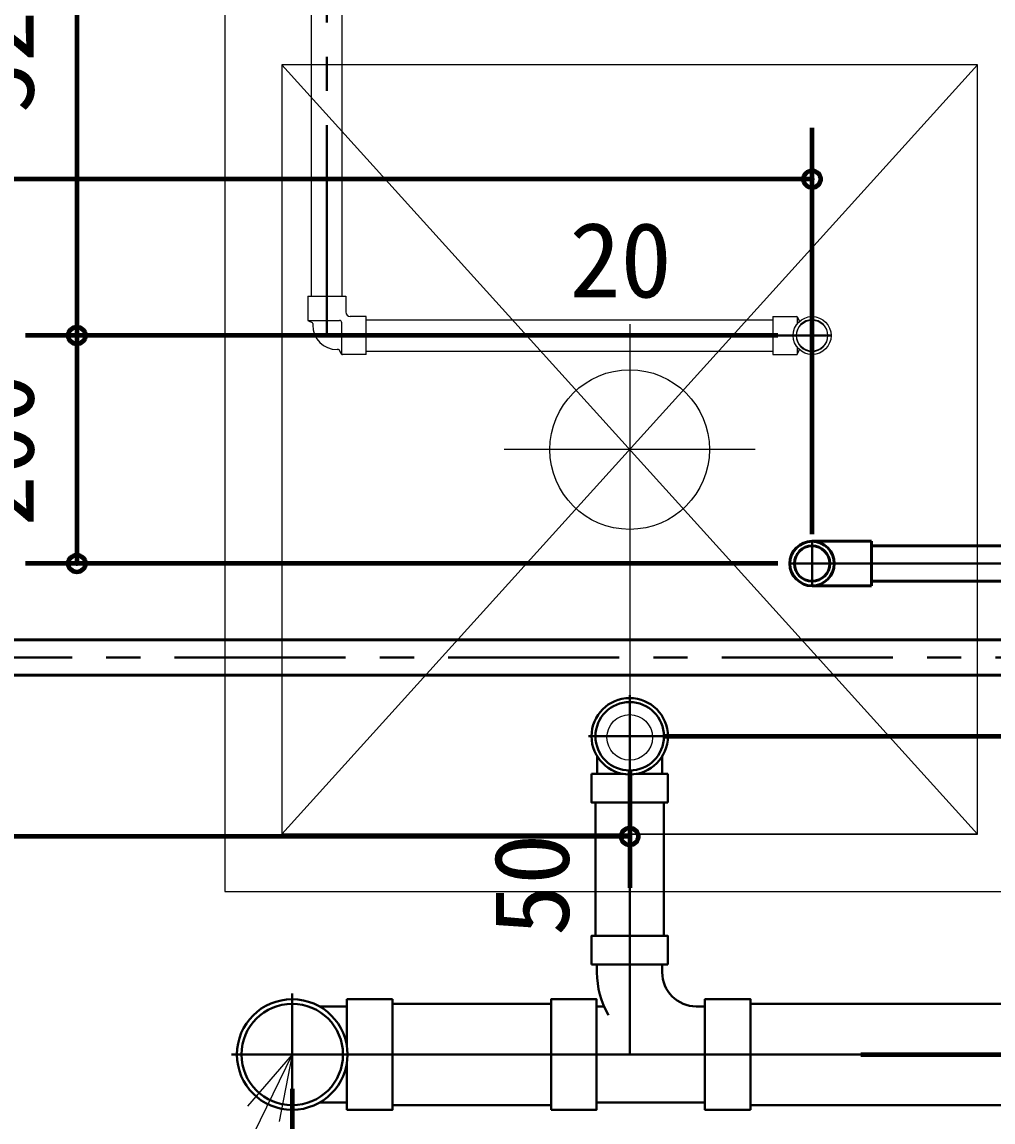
# Model space of a CAD drawing. Units: millimetres at full size, sheet at 1:30. Extents: x -16828 to 149130, y 47892 to 100313.
# Drawn here: x 1238 to 2090, y 59894 to 60858 of the extents above; entities that cross this region are included whole.
import ezdxf
from ezdxf.enums import TextEntityAlignment as Align

# ---------------------------------------------------------------- set-up
doc = ezdxf.new("R2010")
doc.units = ezdxf.units.MM
doc.header["$LTSCALE"] = 30
doc.header["$PDMODE"] = 32
doc.header["$PDSIZE"] = 15
doc.linetypes.add('CHAIN1', pattern=[8, 5, -1, 1, -1])
for name, color, linetype, lineweight in [('3-1_AIHO57-排水立上げ', 7, 'Continuous', 15), ('3-2_AIHO56-排水接続', 7, 'Continuous', 15), ('3-4_AIHO30-厨房機器', 7, 'Continuous', 15), ('3-7_AIHO47-厨房機器アウトライン', 7, 'Continuous', 15), ('3-8_AIHO30-厨房機器LL', 7, 'Continuous', 15), ('9-6_無題7', 7, 'Continuous', 15), ('9-9_配管－汚水１：硬質塩ビ管（ＤＶ）', 2, 'Continuous', 30), ('9-A_配管－給水３：ＶＬＰ(ＶＤ)', 5, 'Continuous', 40), ('9-B_配管－給湯１２：ＨＴＬＰ（ＵＸ）', 3, 'Continuous', 20), ('9-E_配管－給湯１：ＣＵＰ(Ｍ)', 1, 'Continuous', 60)]:
    doc.layers.add(name, color=color, linetype=linetype, lineweight=lineweight)
doc.styles.add('ＭＳ ゴシック', font='')
doc.styles.get('ＭＳ ゴシック').set_extended_font_data('MS Gothic')

msp = doc.modelspace()

# ---------------------------------------------------------------- linework, layer by layer
at = {"layer": '3-1_AIHO57-排水立上げ'}
msp.add_line((1770.96, 60413.36), (1770.96, 60250.86), dxfattribs=at)
msp.add_circle((1770.96, 60230.86), 20, dxfattribs=at)
at = {"layer": '3-2_AIHO56-排水接続'}
for p, q in [((1770.96, 60593.36), (1770.96, 60373.36)), ((1880.96, 60483.36), (1660.96, 60483.36))]:
    msp.add_line(p, q, dxfattribs=at)
msp.add_circle((1770.96, 60483.36), 70, dxfattribs=at)
at = {"layer": '3-4_AIHO30-厨房機器'}
msp.add_lwpolyline([(1415.96, 61595.86), (1415.96, 60095.86), (2165.96, 60095.86), (2165.96, 61595.86)], close=True, dxfattribs=at)
at = {"layer": '3-7_AIHO47-厨房機器アウトライン'}
for points in [[(1415.96, 61595.86), (1415.96, 60095.86), (2165.96, 60095.86), (2165.96, 61595.86)], [(1465.96, 60820.86), (1465.96, 60145.86), (2075.96, 60145.86), (2075.96, 60820.86)]]:
    msp.add_lwpolyline(points, close=True, dxfattribs=at)
at = {"layer": '3-8_AIHO30-厨房機器LL'}
for p, q in [((2075.96, 60145.86), (1465.96, 60820.86)), ((2075.96, 60820.86), (1465.96, 60145.86)), ((2075.96, 60145.86), (2075.96, 60820.86)), ((2075.96, 60145.86), (1465.96, 60145.86))]:
    msp.add_line(p, q, dxfattribs=at)
msp.add_lwpolyline([(2075.96, 60820.86), (1465.96, 60820.86), (1465.96, 60145.86)], dxfattribs=at)
at = {"layer": '9-6_無題7'}
for q in [(1319.7, 59634.39), (1435.6, 59907.46), (1463.51, 59893.85)]:
    msp.add_line((1474.96, 59952.74), q, dxfattribs=at)
at = {"layer": '9-9_配管－汚水１：硬質塩ビ管（ＤＶ）', "linetype": 'CHAIN1'}
for p, q in [((1770.96, 60195.84), (1770.96, 60267.84)), ((1734.96, 60231.84), (1806.96, 60231.84)), ((1770.96, 60173.84), (1770.96, 60201.84)), ((1770.96, 60173.84), (1770.96, 60056.74)), ((1770.96, 60056.74), (1770.96, 59952.74)), ((1474.96, 59899.34), (1474.96, 60006.14)), ((1421.56, 59952.74), (1528.36, 59952.74)), ((1562.96, 59952.74), (1519.46, 59952.74)), ((1562.96, 59952.74), (1701.96, 59952.74)), ((1701.96, 59952.74), (1770.96, 59952.74)), ((1876.96, 59952.74), (1770.96, 59952.74)), ((1876.96, 59952.74), (2549.96, 59952.74))]:
    msp.add_line(p, q, dxfattribs=at)
at = {"layer": '9-9_配管－汚水１：硬質塩ビ管（ＤＶ）'}
for p, q in [((1742.46, 60198.84), (1742.46, 60214.23)), ((1799.46, 60198.84), (1799.46, 60214.23)), ((1737.46, 60198.84), (1765.19, 60198.84)), ((1804.46, 60198.84), (1776.73, 60198.84)), ((1804.46, 60198.84), (1804.46, 60173.84)), ((1740.96, 60173.84), (1740.96, 60056.74)), ((1800.96, 60056.74), (1800.96, 60173.84)), ((1737.46, 60031.74), (1804.46, 60031.74)), ((1742.29, 60024.76), (1742.29, 60031.74)), ((1799.48, 60024.87), (1799.48, 60031.74)), ((1522.96, 59994.74), (1499.21, 59994.74)), ((1522.96, 60001.24), (1562.96, 60001.24)), ((1522.96, 60001.24), (1522.96, 59959.69)), ((1701.96, 59997.24), (1562.96, 59997.24)), ((1741.96, 59994.95), (1748.6, 59994.95)), ((1829.4, 59994.95), (1836.96, 59994.95)), ((2549.96, 59997.24), (1876.96, 59997.24)), ((1522.96, 59904.24), (1522.96, 59945.8)), ((1522.96, 59910.74), (1499.21, 59910.74)), ((1562.96, 59908.24), (1701.96, 59908.24)), ((1836.96, 59910.55), (1741.96, 59910.55)), ((1876.96, 59908.24), (2549.96, 59908.24))]:
    msp.add_line(p, q, dxfattribs=at)
for points in [[(1804.46, 60173.84), (1737.46, 60173.84), (1737.46, 60198.84)], [(1737.46, 60031.74), (1737.46, 60056.74), (1804.46, 60056.74), (1804.46, 60031.74)], [(1562.96, 60001.24), (1562.96, 59904.24), (1522.96, 59904.24)]]:
    msp.add_lwpolyline(points, dxfattribs=at)
for points in [[(1701.96, 59904.24), (1701.96, 60001.24), (1741.96, 60001.24), (1741.96, 59904.24)], [(1876.96, 59904.24), (1876.96, 60001.24), (1836.96, 60001.24), (1836.96, 59904.24)]]:
    msp.add_lwpolyline(points, close=True, dxfattribs=at)
for centre, radius in [((1770.96, 60231.84), 30), ((1474.96, 59952.74), 44.5)]:
    msp.add_circle(centre, radius, dxfattribs=at)
for centre, radius, start, end in [((1770.96, 60231.84), 33.5, 90, 180), ((1770.96, 60231.84), 33.5, 0, 90), ((1770.96, 60231.84), 33.5, 180, 0), ((1817.09, 60024.76), 74.8, 180, 210), ((1829.4, 60024.87), 29.92, 180, 270), ((1474.96, 59952.74), 48.5, 90, 180), ((1474.96, 59952.74), 48.5, 270, 90), ((1474.96, 59952.74), 48.5, 180, 270)]:
    msp.add_arc(centre, radius, start, end, dxfattribs=at)
at = {"layer": '9-A_配管－給水３：ＶＬＰ(ＶＤ)'}
for p, q in [((1982.96, 60402.86), (1930.96, 60402.86)), ((1982.96, 60363.86), (1982.96, 60402.86)), ((3419.96, 60398.86), (1982.96, 60398.86)), ((1982.96, 60363.86), (1930.96, 60363.86)), ((1982.96, 60367.86), (3419.96, 60367.86)), ((3441.81, 60316.49), (-268.63, 60316.49)), ((-268.63, 60285.49), (3441.81, 60285.49))]:
    msp.add_line(p, q, dxfattribs=at)
at = {"layer": '9-A_配管－給水３：ＶＬＰ(ＶＤ)', "color": 2, "linetype": 'CHAIN1', "lineweight": 30}
for p, q in [((1930.96, 60364.76), (1930.96, 60401.96)), ((1912.36, 60383.36), (1949.56, 60383.36)), ((1982.96, 60383.36), (1946.46, 60383.36)), ((1982.96, 60383.36), (3419.96, 60383.36)), ((3441.81, 60300.99), (-268.63, 60300.99))]:
    msp.add_line(p, q, dxfattribs=at)
at = {"layer": '9-A_配管－給水３：ＶＬＰ(ＶＤ)'}
for radius in [19.5, 15.5]:
    msp.add_circle((1930.96, 60383.36), radius, dxfattribs=at)
at = {"layer": '9-B_配管－給湯１２：ＨＴＬＰ（ＵＸ）'}
for p, q in [((1491.6, 61005.61), (1491.6, 60617.86)), ((1518.8, 60617.86), (1518.8, 61005.61)), ((1488.55, 60617.86), (1488.55, 60597.1)), ((1488.55, 60617.86), (1521.85, 60617.86)), ((1521.85, 60617.86), (1521.85, 60604.01)), ((1488.71, 60596.56), (1516.4, 60596.56)), ((1489.13, 60596.19), (1492.32, 60594.73)), ((1492.9, 60593.82), (1492.9, 60592.56)), ((1518.4, 60566.87), (1518.4, 60594.56)), ((1539.7, 60600.01), (1525.85, 60600.01)), ((1539.7, 60566.71), (1539.7, 60600.01)), ((1896.46, 60596.96), (1539.7, 60596.96)), ((1896.46, 60600.01), (1917.22, 60600.01)), ((1917.76, 60599.85), (1917.76, 60593.51)), ((1918.13, 60599.43), (1919.59, 60596.24)), ((1917.76, 60573.21), (1917.76, 60566.87)), ((1515.66, 60571.06), (1514.4, 60571.06)), ((1518.03, 60567.29), (1516.57, 60570.48)), ((1539.7, 60566.71), (1518.94, 60566.71)), ((1539.7, 60569.76), (1896.46, 60569.76)), ((1918.13, 60567.29), (1919.59, 60570.48))]:
    msp.add_line(p, q, dxfattribs=at)
at = {"layer": '9-B_配管－給湯１２：ＨＴＬＰ（ＵＸ）', "color": 2, "linetype": 'CHAIN1', "lineweight": 30}
for p, q in [((1505.2, 60617.86), (1505.2, 61005.61)), ((1505.2, 60617.86), (1505.2, 60583.36)), ((1930.96, 60567.04), (1930.96, 60599.68)), ((1539.7, 60583.36), (1505.2, 60583.36)), ((1896.46, 60583.36), (1539.7, 60583.36)), ((1896.46, 60583.36), (1917.36, 60583.36)), ((1914.64, 60583.36), (1947.28, 60583.36))]:
    msp.add_line(p, q, dxfattribs=at)
at = {"layer": '9-B_配管－給湯１２：ＨＴＬＰ（ＵＸ）'}
msp.add_lwpolyline([(1896.46, 60600.01), (1896.46, 60566.71), (1917.22, 60566.71)], dxfattribs=at)
for radius in [16.65, 13.6]:
    msp.add_circle((1930.96, 60583.36), radius, dxfattribs=at)
for centre, radius, start, end in [((1525.85, 60604.01), 4, 180, 270), ((1489.55, 60597.1), 1, 180, 245.30844), ((1491.9, 60593.82), 1, 0, 65.30844), ((1514.4, 60592.56), 21.5, 180, 270), ((1516.4, 60594.56), 2, 0, 90), ((1930.96, 60583.36), 13.9, 90, 180), ((1917.22, 60599.01), 1, 24.69156, 90), ((1920.5, 60596.66), 1, 204.69156, 235.47797), ((1930.96, 60583.36), 13.9, 0, 90), ((1930.96, 60583.36), 13.9, 180, 0), ((1515.66, 60570.06), 1, 24.69156, 90), ((1518.94, 60567.71), 1, 204.69156, 270), ((1917.22, 60567.71), 1, 270, 335.30844), ((1920.5, 60570.06), 1, 124.52203, 155.30844)]:
    msp.add_arc(centre, radius, start, end, dxfattribs=at)
at = {"layer": '9-E_配管－給湯１：ＣＵＰ(Ｍ)'}
for p, q in [((1286.01, 61108.36), (1286.01, 60583.36)), ((1930.96, 60409.13), (1930.96, 60765.45)), ((1930.96, 60720.45), (184.96, 60720.45)), ((1900.96, 60583.36), (1241.01, 60583.36)), ((1900.96, 60583.36), (1241.01, 60583.36)), ((1286.01, 60583.36), (1286.01, 60383.36)), ((1900.96, 60383.36), (1241.01, 60383.36)), ((1800.96, 60231.84), (2575.18, 60231.84)), ((1901.12, 60231.84), (2575.18, 60231.84)), ((1770.96, 60201.84), (1770.96, 60098.99)), ((1770.96, 60143.99), (184.96, 60143.99)), ((1973.6, 59952.74), (2575.18, 59952.74)), ((1474.96, 59922.74), (1474.96, 59778.1))]:
    msp.add_line(p, q, dxfattribs=at)
for p in [(1930.96, 60720.45), (1286.01, 60583.36), (1286.01, 60383.36), (1770.96, 60143.99)]:
    msp.add_point(p, dxfattribs=at)

# ---------------------------------------------------------------- texts
at = {"layer": '9-9_配管－汚水１：硬質塩ビ管（ＤＶ）', "color": 7, "style": 'ＭＳ ゴシック'}
msp.add_text('50', height=65.98, rotation=90, dxfattribs=at).set_placement((1737.46, 60056.74), align=Align.BOTTOM_LEFT)
at = {"layer": '9-B_配管－給湯１２：ＨＴＬＰ（ＵＸ）', "color": 7, "style": 'ＭＳ ゴシック'}
msp.add_text('20', height=65.98, dxfattribs=at).set_placement((1718.08, 60596.96), align=Align.BOTTOM_LEFT)
at = {"layer": '9-E_配管－給湯１：ＣＵＰ(Ｍ)', "style": 'ＭＳ ゴシック'}
for s, p in [('525', (1268.01, 60778.36)), ('200', (1268.01, 60415.86))]:
    msp.add_text(s, height=65.98, rotation=90, dxfattribs=at).set_placement(p, align=Align.BOTTOM_LEFT)

doc.saveas('drawing.dxf')
